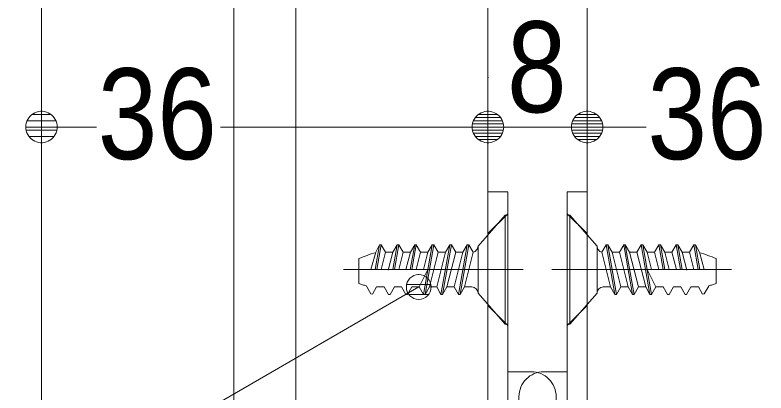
# Model space of a CAD drawing. Units: millimetres, scale not verified. Extents: x -6062 to 6062, y -3045 to 3045.
# Drawn here: x 814 to 1116.8, y 363 to 515.4 of the extents above; entities that cross this region are included whole.
import ezdxf
from ezdxf.enums import TextEntityAlignment as Align

# ---------------------------------------------------------------- set-up
doc = ezdxf.new("R2010")
doc.units = ezdxf.units.MM
doc.header["$LTSCALE"] = 20
for name, color, linetype, lineweight in [('0-0_2寸法-1', 7, 'Continuous', 9), ('0-1_0', 7, 'Continuous', 9), ('0-3_2寸法-3', 7, 'Continuous', 9), ('0-4_3一般', 7, 'Continuous', 9)]:
    doc.layers.add(name, color=color, linetype=linetype, lineweight=lineweight)
doc.styles.add('ＭＳ Ｐゴシック', font='')
doc.styles.get('ＭＳ Ｐゴシック').set_extended_font_data('MS PGothic')

# ---------------------------------------------------------------- blocks, each defined once
blk = doc.blocks.new('グループ-87')
at = {"layer": '0-4_3一般'}
for p, q in [((56483.7, 7814.9), (56483.7, 8694.9)), ((56483.7, 8694.9), (56503.7, 8694.9)), ((56503.7, 7814.9), (56503.7, 8694.9)), ((56723.7, 8444.9), (56503.7, 8694.9)), ((56723.7, 8444.9), (56723.7, 8064.9)), ((56797, 8454.9), (56762.4, 8394.9)), ((56797, 8454.9), (56810.3, 8454.9)), ((56810.3, 8454.9), (56845, 8394.9)), ((56881, 8054.9), (56810.3, 8454.9)), ((56938.3, 8454.9), (56903.7, 8394.9)), ((56938.3, 8454.9), (56951.7, 8454.9)), ((56951.7, 8454.9), (56986.3, 8394.9)), ((57022.3, 8054.9), (56951.7, 8454.9)), ((57079.7, 8454.9), (57045, 8394.9)), ((57079.7, 8454.9), (57093, 8454.9)), ((57093, 8454.9), (57127.6, 8394.9)), ((57163.7, 8054.9), (57093, 8454.9)), ((57221, 8454.9), (57256.3, 8254.9)), ((57269.7, 8254.9), (57234.3, 8454.9)), ((57362.3, 8454.9), (57327.7, 8394.9)), ((57362.3, 8454.9), (57397.7, 8254.9)), ((57362.3, 8454.9), (57375.7, 8454.9)), ((57375.7, 8454.9), (57410.3, 8394.9)), ((57411, 8254.9), (57375.7, 8454.9)), ((57503.7, 8454.9), (57469, 8394.9)), ((57503.7, 8454.9), (57517, 8454.9)), ((57539.2, 8254.9), (57503.7, 8454.9)), ((57548.8, 8394.9), (57517, 8454.9)), ((57517, 8454.9), (57552.7, 8254.9)), ((56762.4, 8394.9), (56833, 8114.9)), ((56903.7, 8394.9), (56845, 8394.9)), ((56903.7, 8394.9), (56974.4, 8114.9)), ((56986.3, 8394.9), (57045, 8394.9)), ((57045, 8394.9), (57115.7, 8114.9)), ((57127.6, 8394.9), (57186.4, 8394.9)), ((57163, 8254.9), (57127.6, 8394.9)), ((57269, 8394.9), (57327.7, 8394.9)), ((57304.3, 8254.9), (57269, 8394.9)), ((57327.7, 8394.9), (57363, 8254.9)), ((57410.3, 8394.9), (57469, 8394.9)), ((57446.8, 8250.3), (57410.3, 8394.9)), ((57469, 8394.9), (57505, 8254.9)), ((57587.4, 8254.9), (57548.8, 8394.9)), ((57683.7, 8143.3), (57683.7, 8343.3)), ((56463.7, 8254.9), (56415.3, 8254.9)), ((57807.3, 8254.9), (56463.7, 8254.9)), ((57128.3, 8254.9), (57198.3, 8114.9)), ((57221.7, 8254.9), (57683.7, 8254.9)), ((56833, 8114.9), (56773.7, 8114.9)), ((56833, 8114.9), (56867.7, 8054.9)), ((56915.6, 8114.9), (56974.4, 8114.9)), ((56974.4, 8114.9), (57009, 8054.9)), ((57115.7, 8114.9), (57057, 8114.9)), ((57115.7, 8114.9), (57150.3, 8054.9)), ((57163.7, 8054.9), (57198.3, 8114.9)), ((57258.3, 8114.9), (57198.3, 8114.9)), ((57257, 8114.9), (57291.7, 8054.9)), ((57305, 8054.9), (57339.6, 8114.9)), ((57399.6, 8114.9), (57339.6, 8114.9)), ((57398.4, 8114.9), (57433, 8054.9)), ((57446.3, 8054.9), (57481, 8114.9)), ((57540.9, 8114.9), (57481, 8114.9)), ((57540.9, 8114.9), (57574.3, 8057.1)), ((57587.7, 8059), (57624.1, 8122.1)), ((57291.7, 8054.9), (57305, 8054.9)), ((57574.3, 8057.1), (57587.7, 8059))]:
    blk.add_line(p, q, dxfattribs=at)
for points in [[(56797, 8454.9), (56867.7, 8054.9), (56881, 8054.9)], [(56938.3, 8454.9), (57009, 8054.9), (57022.3, 8054.9)], [(57079.7, 8454.9), (57150.3, 8054.9), (57163.7, 8054.9)], [(57221, 8454.9), (57186.4, 8394.9), (57221.7, 8254.9)], [(57221, 8454.9), (57234.3, 8454.9), (57269, 8394.9)], [(56881, 8054.9), (56915.6, 8114.9), (56845, 8394.9)], [(57022.3, 8054.9), (57057, 8114.9), (56986.3, 8394.9)], [(57433, 8054.9), (57446.3, 8054.9), (57481, 8114.9)], [(56483.7, 7814.9), (56503.7, 7814.9), (56723.7, 8064.9)]]:
    blk.add_lwpolyline(points, dxfattribs=at)
for centre, radius, start, end in [((56773.7, 8444.9), 50, 180, 218.85337), ((56773.7, 8444.9), 50, 218.85337, 257.70674), ((57313.7, 7519.2), 903.4, 70.33492, 74.8474), ((57313.7, 7519.2), 903.4, 65.82245, 70.33492), ((56773.7, 8064.9), 50, 90, 135), ((57535.6, 8514.9), 400, 282.68217, 287.20712), ((57535.6, 8514.9), 400, 287.20712, 291.73206), ((56773.7, 8064.9), 50, 135, 180)]:
    blk.add_arc(centre, radius, start, end, dxfattribs=at)
blk = doc.blocks.new('グループ-88')
at = {"layer": '0-4_3一般'}
for p, q in [((55983.7, 8694.9), (55763.7, 8444.9)), ((55983.7, 8694.9), (56003.7, 8694.9)), ((55983.7, 8694.9), (55983.7, 7814.9)), ((56003.7, 8694.9), (56003.7, 7814.9)), ((54934.6, 8254.9), (54970.3, 8454.9)), ((54970.3, 8454.9), (54938.6, 8394.9)), ((54983.7, 8454.9), (54948.1, 8254.9)), ((54970.3, 8454.9), (54983.7, 8454.9)), ((55018.3, 8394.9), (54983.7, 8454.9)), ((55111.7, 8454.9), (55076.3, 8254.9)), ((55077, 8394.9), (55111.7, 8454.9)), ((55089.7, 8254.9), (55125, 8454.9)), ((55111.7, 8454.9), (55125, 8454.9)), ((55159.6, 8394.9), (55125, 8454.9)), ((55253, 8454.9), (55217.7, 8254.9)), ((55231, 8254.9), (55266.3, 8454.9)), ((55394.3, 8454.9), (55323.7, 8054.9)), ((55359.7, 8394.9), (55394.3, 8454.9)), ((55394.3, 8454.9), (55407.7, 8454.9)), ((55442.3, 8394.9), (55407.7, 8454.9)), ((55535.7, 8454.9), (55465, 8054.9)), ((55501, 8394.9), (55535.7, 8454.9)), ((55535.7, 8454.9), (55549, 8454.9)), ((55583.6, 8394.9), (55549, 8454.9)), ((55677, 8454.9), (55606.3, 8054.9)), ((55642.4, 8394.9), (55677, 8454.9)), ((55677, 8454.9), (55690.3, 8454.9)), ((55725, 8394.9), (55690.3, 8454.9)), ((55763.7, 8064.9), (55763.7, 8444.9)), ((54938.6, 8394.9), (54899.9, 8254.9)), ((54982.3, 8254.9), (55018.3, 8394.9)), ((55018.3, 8394.9), (55077, 8394.9)), ((55077, 8394.9), (55040.5, 8250.3)), ((55124.3, 8254.9), (55159.6, 8394.9)), ((55159.6, 8394.9), (55218.4, 8394.9)), ((55218.4, 8394.9), (55183, 8254.9)), ((55301, 8394.9), (55359.7, 8394.9)), ((55359.7, 8394.9), (55324.4, 8254.9)), ((55371.6, 8114.9), (55442.3, 8394.9)), ((55442.3, 8394.9), (55501, 8394.9)), ((55513, 8114.9), (55583.6, 8394.9)), ((55642.4, 8394.9), (55583.6, 8394.9)), ((55654.3, 8114.9), (55725, 8394.9)), ((54803.7, 8343.3), (54803.7, 8143.3)), ((56023.7, 8254.9), (54680, 8254.9)), ((54803.7, 8254.9), (55265.6, 8254.9)), ((55289, 8114.9), (55359, 8254.9)), ((56072, 8254.9), (56023.7, 8254.9)), ((54863.2, 8122.1), (54899.7, 8059)), ((54913, 8057.1), (54946.4, 8114.9)), ((55006.4, 8114.9), (54946.4, 8114.9)), ((55006.4, 8114.9), (55041, 8054.9)), ((55054.3, 8054.9), (55089, 8114.9)), ((55147.7, 8114.9), (55087.7, 8114.9)), ((55147.7, 8114.9), (55182.3, 8054.9)), ((55195.7, 8054.9), (55230.3, 8114.9)), ((55289, 8114.9), (55229.1, 8114.9)), ((55289, 8114.9), (55323.7, 8054.9)), ((55337, 8054.9), (55371.6, 8114.9)), ((55430.4, 8114.9), (55371.6, 8114.9)), ((55478.3, 8054.9), (55513, 8114.9)), ((55513, 8114.9), (55571.7, 8114.9)), ((55619.7, 8054.9), (55654.3, 8114.9)), ((55713.7, 8114.9), (55654.3, 8114.9)), ((54899.7, 8059), (54913, 8057.1)), ((55182.3, 8054.9), (55195.7, 8054.9))]:
    blk.add_line(p, q, dxfattribs=at)
for points in [[(55218.4, 8394.9), (55253, 8454.9), (55266.3, 8454.9)], [(55265.6, 8254.9), (55301, 8394.9), (55266.3, 8454.9)], [(55323.7, 8054.9), (55337, 8054.9), (55407.7, 8454.9)], [(55465, 8054.9), (55478.3, 8054.9), (55549, 8454.9)], [(55606.3, 8054.9), (55619.7, 8054.9), (55690.3, 8454.9)], [(55501, 8394.9), (55430.4, 8114.9), (55465, 8054.9)], [(55642.4, 8394.9), (55571.7, 8114.9), (55606.3, 8054.9)], [(55006.4, 8114.9), (55041, 8054.9), (55054.3, 8054.9)], [(55763.7, 8064.9), (55983.7, 7814.9), (56003.7, 7814.9)]]:
    blk.add_lwpolyline(points, dxfattribs=at)
for centre, radius, start, end in [((55713.7, 8444.9), 50, 321.14663, 0), ((55173.7, 7519.2), 903.4, 109.66508, 114.17755), ((55173.7, 7519.2), 903.4, 105.1526, 109.66508), ((55713.7, 8444.9), 50, 282.29326, 321.14663), ((54951.8, 8514.9), 400, 248.26794, 252.79288), ((54951.8, 8514.9), 400, 252.79288, 257.31783), ((55713.7, 8064.9), 50, 45, 90), ((55713.7, 8064.9), 50, 0, 45)]:
    blk.add_arc(centre, radius, start, end, dxfattribs=at)
blk = doc.blocks.new('グループ-104')
at = {"layer": '0-4_3一般'}
for p, q in [((56643.7, 8881.3), (56483.7, 8881.3)), ((56483.7, 7431.3), (56483.7, 8881.3)), ((56643.7, 8521.3), (56643.7, 8881.3)), ((56483.7, 8704.9), (56643.7, 8544.9)), ((56643.7, 4381.3), (56643.7, 8521.3)), ((56358.8, 8254.9), (56773.8, 8254.9)), ((56643.7, 7964.9), (56483.7, 7804.9)), ((56483.7, 7431.3), (56293.7, 7431.3)), ((56483.7, 7431.3), (56483.7, 5831.3)), ((56093.7, 7231.3), (56093.7, 6031.3)), ((55918.1, 6631.3), (56916.1, 6631.3)), ((56483.7, 5831.3), (56293.7, 5831.3)), ((56483.7, 4381.3), (56483.7, 5831.3)), ((56483.7, 5504.9), (56643.7, 5344.9)), ((56358.8, 5054.9), (56812.8, 5054.9)), ((56643.7, 4764.9), (56483.7, 4604.9)), ((56483.7, 4381.3), (56643.7, 4381.3))]:
    blk.add_line(p, q, dxfattribs=at)
for centre, start, end in [((56293.7, 7231.3), 90, 135), ((56293.7, 7231.3), 135, 180), ((56293.7, 6031.3), 180, 225), ((56293.7, 6031.3), 225, 270)]:
    blk.add_arc(centre, 200, start, end, dxfattribs=at)
blk = doc.blocks.new('グループ-110')
at = {"layer": '0-4_3一般'}
for p, q in [((52243.7, -37700), (52243.7, 16304.9)), ((55843.7, 16304.9), (55843.7, -37700))]:
    blk.add_line(p, q, dxfattribs=at)
blk.add_lwpolyline([(54293.7, -35100), (54293.7, 13704.9), (53793.7, 13704.9), (53793.7, -35100)], close=True, dxfattribs=at)
blk = doc.blocks.new('グループ-120')
at = {"layer": '0-4_3一般'}
blk.add_lwpolyline([(60243.7, 16304.9), (60243.7, -37700), (56643.7, -37700), (56643.7, 16304.9)], close=True, dxfattribs=at)
blk = doc.blocks.new('グループ-131')
at = {"layer": '0-4_3一般'}
for p, q in [((55843.7, 8881.3), (55843.7, 8521.3)), ((56003.7, 8881.3), (55843.7, 8881.3)), ((56003.7, 8881.3), (56003.7, 7431.3)), ((55843.7, 8544.9), (56003.7, 8704.9)), ((55843.7, 8521.3), (55843.7, 4381.3)), ((55713.5, 8254.9), (56128.5, 8254.9)), ((56003.7, 7804.9), (55843.7, 7964.9)), ((56193.7, 7431.3), (56003.7, 7431.3)), ((56003.7, 5831.3), (56003.7, 7431.3)), ((56393.7, 6031.3), (56393.7, 7231.3)), ((55571.2, 6631.3), (56569.2, 6631.3)), ((56193.7, 5831.3), (56003.7, 5831.3)), ((56003.7, 5831.3), (56003.7, 4381.3)), ((55843.7, 5344.9), (56003.7, 5504.9)), ((55674.5, 5054.9), (56128.5, 5054.9)), ((56003.7, 4604.9), (55843.7, 4764.9)), ((55843.7, 4381.3), (56003.7, 4381.3))]:
    blk.add_line(p, q, dxfattribs=at)
for centre, start, end in [((56193.7, 7231.3), 45, 90), ((56193.7, 7231.3), 0, 45), ((56193.7, 6031.3), 315, 0), ((56193.7, 6031.3), 270, 315)]:
    blk.add_arc(centre, 200, start, end, dxfattribs=at)
blk = doc.blocks.new('グループ-132')
at = {"layer": '0-4_3一般'}
for name in ['グループ-110', 'グループ-120', 'グループ-131', 'グループ-104', 'グループ-88', 'グループ-87']:
    blk.add_blockref(name, (0, 0), dxfattribs=at)
blk = doc.blocks.new('グループ-133')
at = {"layer": '0-4_3一般'}
blk.add_blockref('グループ-132', (0, 0), dxfattribs=at)
blk = doc.blocks.new('_Dot')
at = {"layer": '0-1_0'}
for p, q in [((7.99, 6), (-7.99, 6)), ((-10, 0), (-20, 0)), ((9.78, 2), (-9.78, 2)), ((9.16, -3.98), (-9.16, -3.98)), ((6, -7.98), (-6, -7.98))]:
    blk.add_line(p, q, dxfattribs=at)
for points in [[(10, 0), (9.92, 1.25), (9.69, 2.49), (9.3, 3.68), (8.76, 4.82), (8.09, 5.88), (7.29, 6.85), (6.37, 7.71), (5.36, 8.44), (4.26, 9.05), (3.09, 9.51), (1.87, 9.82), (0.63, 9.98), (-0.63, 9.98), (-1.87, 9.82), (-3.09, 9.51), (-4.26, 9.05), (-5.36, 8.44), (-6.37, 7.71), (-7.29, 6.85), (-8.09, 5.88), (-8.76, 4.82), (-9.3, 3.68), (-9.69, 2.49), (-9.92, 1.25), (-10, 0), (0, 0)], [(-10, 0), (-9.92, -1.25), (-9.69, -2.49), (-9.3, -3.68), (-8.76, -4.82), (-8.09, -5.88), (-7.29, -6.85), (-6.37, -7.71), (-5.36, -8.44), (-4.26, -9.05), (-3.09, -9.51), (-1.87, -9.82), (-0.63, -9.98), (0.63, -9.98), (1.87, -9.82), (3.09, -9.51), (4.26, -9.05), (5.36, -8.44), (6.37, -7.71), (7.29, -6.85), (8.09, -5.88), (8.76, -4.82), (9.3, -3.68), (9.69, -2.49), (9.92, -1.25), (10, 0), (0, 0)]]:
    blk.add_lwpolyline(points, close=True, dxfattribs=at)

msp = doc.modelspace()

# ---------------------------------------------------------------- linework, layer by layer
at = {"layer": '0-0_2寸法-1'}
for p, q in [((824.68, 490.25), (824.88, 490.25)), ((1004.68, 474.06), (1004.68, 490.25)), ((1004.68, 490.25), (1004.88, 490.25)), ((1044.68, 490.25), (1044.88, 490.25)), ((1044.68, 490.25), (1044.88, 490.25)), ((837.4, 470.25), (846.89, 470.25)), ((991.97, 470.25), (896.83, 470.25)), ((1017.4, 470.25), (1031.97, 470.25)), ((1057.4, 470.25), (1068.53, 470.25))]:
    msp.add_line(p, q, dxfattribs=at)
at = {"layer": '0-3_2寸法-3'}
for p, q in [((976.99, 410.74), (976.61, 410.74)), ((976.99, 410.74), (976.61, 410.74)), ((981.69, 406.74), (971.9, 406.74)), ((980.79, 402.74), (972.8, 402.74))]:
    msp.add_line(p, q, dxfattribs=at)
msp.add_lwpolyline([(976.8, 405.75), (649.68, 216.28), (363.38, 216.28)], dxfattribs=at)
msp.add_circle((976.8, 405.75), 5.01, dxfattribs=at)
msp.add_circle((976.8, 405.75), 5.01, dxfattribs=at)

# ---------------------------------------------------------------- block references
at = {"layer": '0-0_2寸法-1', "xscale": 0.6356201, "yscale": 0.6356201, "rotation": 180}
for p in [(824.68, 470.25), (1004.68, 470.25), (1044.68, 470.25)]:
    msp.add_blockref('_Dot', p, dxfattribs=at)
at = {"layer": '0-0_2寸法-1', "xscale": 0.6356201, "yscale": 0.6356201}
for p in [(1004.68, 470.25), (1044.68, 470.25)]:
    msp.add_blockref('_Dot', p, dxfattribs=at)
at = {"layer": '0-4_3一般', "xscale": 0.05, "yscale": 0.05}
msp.add_blockref('グループ-133', (-1787.5, 0), dxfattribs=at)

# ---------------------------------------------------------------- texts
at = {"layer": '0-0_2寸法-1', "style": 'ＭＳ Ｐゴシック', "width": 0.9}
for s, p in [('8', (1012.39, 465.19)), ('36', (847.37, 446.28)), ('36', (1069.01, 446.28))]:
    msp.add_text(s, height=36.66, dxfattribs=at).set_placement(p, align=Align.BOTTOM_LEFT)

doc.saveas('drawing.dxf')
